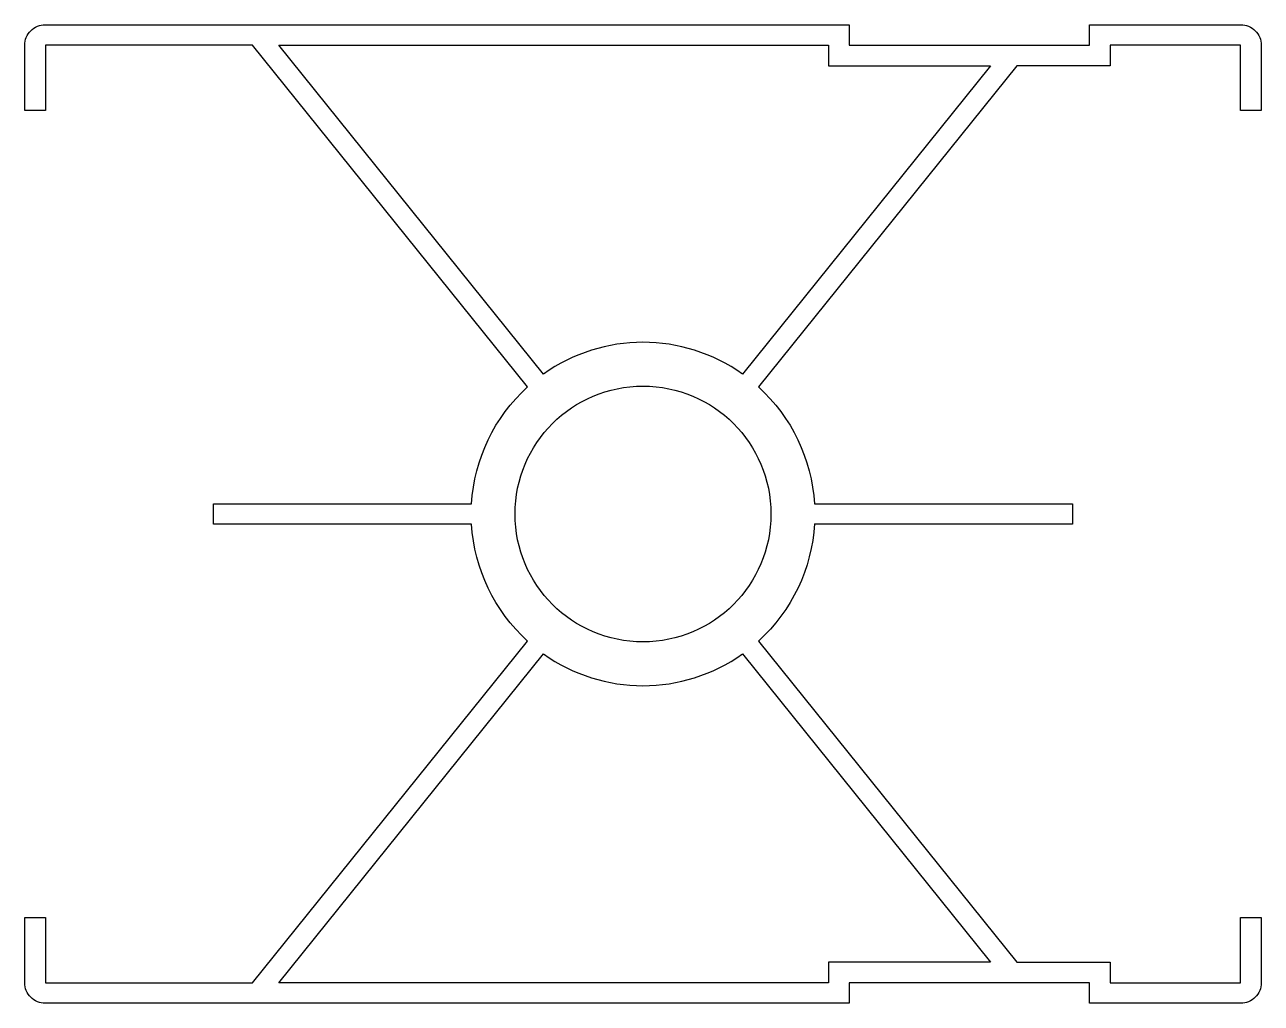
# Model space of a CAD drawing. Extents: x 224.5 to 296.5, y 262.7 to 319.7.
import ezdxf

# ---------------------------------------------------------------- set-up
doc = ezdxf.new("R2010")
doc.units = 0
doc.layers.get('0').update_dxf_attribs({"linetype": 'CONTINUOUS'})

msp = doc.modelspace()

# ---------------------------------------------------------------- linework, layer by layer
msp.add_lwpolyline([(270.508, 290.606, -0.196585), (267.249, 283.773), (282.294, 265.074), (287.724, 265.074), (287.724, 263.874), (295.324, 263.874), (295.324, 267.674), (296.524, 267.674), (296.524, 263.874, -0.414214), (295.324, 262.674), (287.724, 262.674), (286.524, 262.674), (286.524, 263.874), (272.524, 263.874), (272.524, 262.674), (271.324, 262.674), (225.724, 262.674, -0.414214), (224.524, 263.874), (224.524, 267.674), (225.724, 267.674), (225.724, 263.874), (237.789, 263.874), (253.799, 283.773, -0.19574), (250.542, 290.574), (235.524, 290.574), (235.524, 291.774), (250.542, 291.774, -0.19574), (253.799, 298.575), (237.789, 318.474), (225.724, 318.474), (225.724, 314.674), (224.524, 314.674), (224.524, 318.474, -0.414214), (225.724, 319.674), (271.324, 319.674), (272.524, 319.674), (272.524, 318.474), (286.524, 318.474), (286.524, 319.674), (287.724, 319.674), (295.324, 319.674, -0.414214), (296.524, 318.474), (296.524, 314.674), (295.324, 314.674), (295.324, 318.474), (287.724, 318.474), (287.724, 317.274), (282.294, 317.274), (267.249, 298.575, -0.19574), (270.506, 291.774), (285.524, 291.774), (285.524, 290.574), (270.506, 290.574)], format="xyb")
for points in [[(271.324, 317.274), (280.754, 317.274), (266.314, 299.327, 0.318951), (254.734, 299.327), (239.329, 318.474), (271.324, 318.474)], [(271.324, 263.874), (239.329, 263.874), (254.734, 283.021, 0.318951), (266.314, 283.021), (280.754, 265.074), (271.324, 265.074)]]:
    msp.add_lwpolyline(points, format="xyb", close=True)
msp.add_circle((260.524, 291.174), 7.45)

doc.saveas('drawing.dxf')
